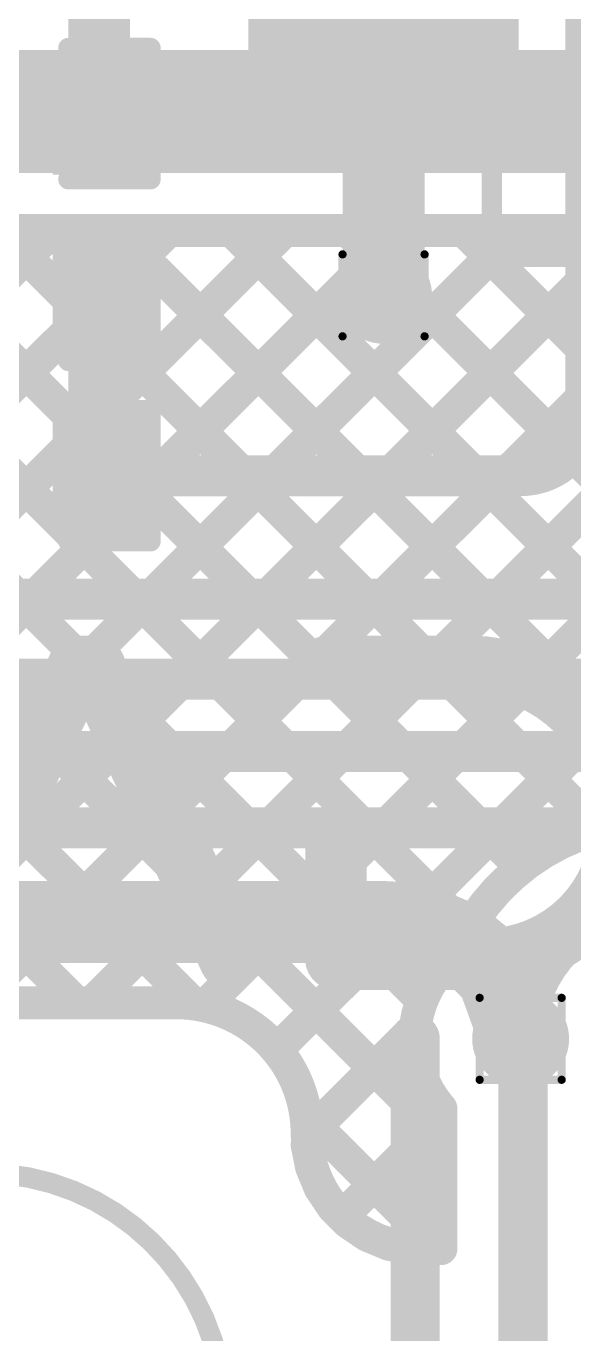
# Model space of a CAD drawing. Header units: inches. Extents: x -17 to 349, y -40 to 215.
# Drawn here: x 92.99 to 96.38, y 115.47 to 123.58 of the extents above; entities that cross this region are included whole.
import ezdxf

# ---------------------------------------------------------------- set-up
doc = ezdxf.new("R2010")
doc.units = ezdxf.units.IN
for name, color, linetype in [('Board Outline', 216, 'Continuous'), ('Bottom Layer', 5, 'Continuous'), ('Drill Drawing', 1, 'Continuous'), ('Top Layer', 1, 'Continuous'), ('Top Overlay', 2, 'Continuous'), ('Top Paste', 8, 'Continuous'), ('Top Solder', 216, 'Continuous'), ('Via Holes', 16, 'Continuous')]:
    doc.layers.add(name, color=color, linetype=linetype)

# ---------------------------------------------------------------- blocks, each defined once
blk = doc.blocks.new('C___0402_31')
at = {"layer": 'Top Layer'}
for points in [[(-0.6985, -0.3175), (-0.6985, 0.3175), (-0.2412999999999999, 0.3175), (-0.2413, -0.3175)], [(0.2412999999999999, -0.3175), (0.2413, 0.3175), (0.6985, 0.3175), (0.6985, -0.3175)]]:
    blk.add_hatch(color=1, dxfattribs=at).paths.add_polyline_path(points)
at = {"layer": 'Top Paste'}
for points in [[(-0.6985, -0.3175), (-0.6985, 0.3175), (-0.2412999999999999, 0.3175), (-0.2413, -0.3175)], [(0.2412999999999999, -0.3175), (0.2413, 0.3175), (0.6985, 0.3175), (0.6985, -0.3175)]]:
    blk.add_hatch(color=8, dxfattribs=at).paths.add_polyline_path(points)
at = {"layer": 'Top Solder'}
for points in [[(-0.7584998799999999, -0.37749988), (-0.7584998799999999, 0.37749988), (-0.18130012, 0.37749988), (-0.18130012, -0.37749988)], [(0.18130012, -0.37749988), (0.18130012, 0.37749988), (0.7584998799999999, 0.37749988), (0.7584998799999999, -0.37749988)]]:
    blk.add_hatch(color=216, dxfattribs=at).paths.add_polyline_path(points)
at = {"layer": 'Top Overlay'}
for points in [[(-0.7874, 0.4064, 0.127, 0.127, 0), (-0.2794, 0.4064, 0.127, 0.127, 0)], [(-0.7874, -0.4064, 0.127, 0.127, 0), (-0.7874, 0.4064, 0.127, 0.127, 0)], [(0.2794, 0.4064, 0.127, 0.127, 0), (0.7874, 0.4064, 0.127, 0.127, 0)], [(0.7874, -0.4064, 0.127, 0.127, 0), (0.7874, 0.4064, 0.127, 0.127, 0)], [(-0.7874, -0.4064, 0.127, 0.127, 0), (-0.2794, -0.4064, 0.127, 0.127, 0)], [(0.2794, -0.4064, 0.127, 0.127, 0), (0.7874, -0.4064, 0.127, 0.127, 0)]]:
    blk.add_lwpolyline(points, format="xyseb", dxfattribs=at)
for points in [[(-0.8191499999999999, 0.4064, 0.0635, 0.0635, 1), (-0.7556499999999999, 0.4064, 0.0635, 0.0635, 1)], [(-0.8191499999999999, 0.4064, 0.0635, 0.0635, 1), (-0.7556499999999999, 0.4064, 0.0635, 0.0635, 1)], [(-0.31115, 0.4064, 0.0635, 0.0635, 1), (-0.24765, 0.4064, 0.0635, 0.0635, 1)], [(0.24765, 0.4064, 0.0635, 0.0635, 1), (0.31115, 0.4064, 0.0635, 0.0635, 1)], [(0.7556499999999999, 0.4064, 0.0635, 0.0635, 1), (0.8191499999999999, 0.4064, 0.0635, 0.0635, 1)], [(0.7556499999999999, 0.4064, 0.0635, 0.0635, 1), (0.8191499999999999, 0.4064, 0.0635, 0.0635, 1)], [(-0.8191499999999999, -0.4064, 0.0635, 0.0635, 1), (-0.7556499999999999, -0.4064, 0.0635, 0.0635, 1)], [(-0.8191499999999999, -0.4064, 0.0635, 0.0635, 1), (-0.7556499999999999, -0.4064, 0.0635, 0.0635, 1)], [(-0.31115, -0.4064, 0.0635, 0.0635, 1), (-0.24765, -0.4064, 0.0635, 0.0635, 1)], [(0.24765, -0.4064, 0.0635, 0.0635, 1), (0.31115, -0.4064, 0.0635, 0.0635, 1)], [(0.7556499999999999, -0.4064, 0.0635, 0.0635, 1), (0.8191499999999999, -0.4064, 0.0635, 0.0635, 1)], [(0.7556499999999999, -0.4064, 0.0635, 0.0635, 1), (0.8191499999999999, -0.4064, 0.0635, 0.0635, 1)]]:
    blk.add_lwpolyline(points, format="xyseb", close=True, dxfattribs=at)
blk = doc.blocks.new('C___0402_32')
at = {"layer": 'Top Layer'}
for points in [[(-0.6985, -0.3175), (-0.6985, 0.3175), (-0.2412999999999999, 0.3175), (-0.2413, -0.3175)], [(0.2412999999999999, -0.3175), (0.2413, 0.3175), (0.6985, 0.3175), (0.6985, -0.3175)]]:
    blk.add_hatch(color=1, dxfattribs=at).paths.add_polyline_path(points)
at = {"layer": 'Top Paste'}
for points in [[(-0.6985, -0.3175), (-0.6985, 0.3175), (-0.2412999999999999, 0.3175), (-0.2413, -0.3175)], [(0.2412999999999999, -0.3175), (0.2413, 0.3175), (0.6985, 0.3175), (0.6985, -0.3175)]]:
    blk.add_hatch(color=8, dxfattribs=at).paths.add_polyline_path(points)
at = {"layer": 'Top Solder'}
for points in [[(-0.7584998799999999, -0.37749988), (-0.7584998799999999, 0.37749988), (-0.18130012, 0.37749988), (-0.18130012, -0.37749988)], [(0.18130012, -0.37749988), (0.18130012, 0.37749988), (0.7584998799999999, 0.37749988), (0.7584998799999999, -0.37749988)]]:
    blk.add_hatch(color=216, dxfattribs=at).paths.add_polyline_path(points)
at = {"layer": 'Top Overlay'}
for points in [[(-0.7874, 0.4064, 0.127, 0.127, 0), (-0.2794, 0.4064, 0.127, 0.127, 0)], [(-0.7874, -0.4064, 0.127, 0.127, 0), (-0.7874, 0.4064, 0.127, 0.127, 0)], [(0.2794, 0.4064, 0.127, 0.127, 0), (0.7874, 0.4064, 0.127, 0.127, 0)], [(0.7874, -0.4064, 0.127, 0.127, 0), (0.7874, 0.4064, 0.127, 0.127, 0)], [(-0.7874, -0.4064, 0.127, 0.127, 0), (-0.2794, -0.4064, 0.127, 0.127, 0)], [(0.2794, -0.4064, 0.127, 0.127, 0), (0.7874, -0.4064, 0.127, 0.127, 0)]]:
    blk.add_lwpolyline(points, format="xyseb", dxfattribs=at)
for points in [[(-0.8191499999999999, 0.4064, 0.0635, 0.0635, 1), (-0.7556499999999999, 0.4064, 0.0635, 0.0635, 1)], [(-0.8191499999999999, 0.4064, 0.0635, 0.0635, 1), (-0.7556499999999999, 0.4064, 0.0635, 0.0635, 1)], [(-0.31115, 0.4064, 0.0635, 0.0635, 1), (-0.24765, 0.4064, 0.0635, 0.0635, 1)], [(0.24765, 0.4064, 0.0635, 0.0635, 1), (0.31115, 0.4064, 0.0635, 0.0635, 1)], [(0.7556499999999999, 0.4064, 0.0635, 0.0635, 1), (0.8191499999999999, 0.4064, 0.0635, 0.0635, 1)], [(0.7556499999999999, 0.4064, 0.0635, 0.0635, 1), (0.8191499999999999, 0.4064, 0.0635, 0.0635, 1)], [(-0.8191499999999999, -0.4064, 0.0635, 0.0635, 1), (-0.7556499999999999, -0.4064, 0.0635, 0.0635, 1)], [(-0.8191499999999999, -0.4064, 0.0635, 0.0635, 1), (-0.7556499999999999, -0.4064, 0.0635, 0.0635, 1)], [(-0.31115, -0.4064, 0.0635, 0.0635, 1), (-0.24765, -0.4064, 0.0635, 0.0635, 1)], [(0.24765, -0.4064, 0.0635, 0.0635, 1), (0.31115, -0.4064, 0.0635, 0.0635, 1)], [(0.7556499999999999, -0.4064, 0.0635, 0.0635, 1), (0.8191499999999999, -0.4064, 0.0635, 0.0635, 1)], [(0.7556499999999999, -0.4064, 0.0635, 0.0635, 1), (0.8191499999999999, -0.4064, 0.0635, 0.0635, 1)]]:
    blk.add_lwpolyline(points, format="xyseb", close=True, dxfattribs=at)
blk = doc.blocks.new('64_TQFP__10_10__63')
at = {"layer": 'Top Layer'}
blk.add_hatch(color=1, dxfattribs=at).paths.add_polyline_path([(-3.88999984, 4.93500156), (-3.88999984, 6.405001159999999), (-3.6100004, 6.405001159999999), (-3.6100004, 4.93500156)])
at = {"layer": 'Top Paste'}
blk.add_hatch(color=8, dxfattribs=at).paths.add_polyline_path([(-3.88999984, 4.93500156), (-3.88999984, 6.405001159999999), (-3.6100004, 6.405001159999999), (-3.6100004, 4.93500156)])
at = {"layer": 'Top Solder'}
blk.add_hatch(color=216, dxfattribs=at).paths.add_polyline_path([(-3.99159984, 4.83340156), (-3.99159984, 6.506601159999999), (-3.5084004, 6.506601159999999), (-3.5084004, 4.83340156)])
at = {"layer": 'Top Overlay'}
for points in [[(-5.00000016, 5.0000027, 0.127, 0.127, 0), (-4.209999199999999, 5.0000027, 0.127, 0.127, 0)], [(-5.00000016, 5.0000027, 0.127, 0.127, 0), (-5.00000016, 4.21000428, 0.127, 0.127, 0)]]:
    blk.add_lwpolyline(points, format="xyseb", dxfattribs=at)
for points in [[(-5.03175016, 5.0000027, 0.0635, 0.0635, 1), (-4.96825016, 5.0000027, 0.0635, 0.0635, 1)], [(-5.03175016, 5.0000027, 0.0635, 0.0635, 1), (-4.96825016, 5.0000027, 0.0635, 0.0635, 1)], [(-4.2417492, 5.0000027, 0.0635, 0.0635, 1), (-4.1782492, 5.0000027, 0.0635, 0.0635, 1)]]:
    blk.add_lwpolyline(points, format="xyseb", close=True, dxfattribs=at)
blk = doc.blocks.new('C___0402_95')
at = {"layer": 'Top Layer'}
for points in [[(-0.6985, -0.3175), (-0.6985, 0.3175), (-0.2412999999999999, 0.3175), (-0.2413, -0.3175)], [(0.2412999999999999, -0.3175), (0.2413, 0.3175), (0.6985, 0.3175), (0.6985, -0.3175)]]:
    blk.add_hatch(color=1, dxfattribs=at).paths.add_polyline_path(points)
at = {"layer": 'Top Paste'}
for points in [[(-0.6985, -0.3175), (-0.6985, 0.3175), (-0.2412999999999999, 0.3175), (-0.2413, -0.3175)], [(0.2412999999999999, -0.3175), (0.2413, 0.3175), (0.6985, 0.3175), (0.6985, -0.3175)]]:
    blk.add_hatch(color=8, dxfattribs=at).paths.add_polyline_path(points)
at = {"layer": 'Top Solder'}
for points in [[(-0.7584998799999999, -0.37749988), (-0.7584998799999999, 0.37749988), (-0.18130012, 0.37749988), (-0.18130012, -0.37749988)], [(0.18130012, -0.37749988), (0.18130012, 0.37749988), (0.7584998799999999, 0.37749988), (0.7584998799999999, -0.37749988)]]:
    blk.add_hatch(color=216, dxfattribs=at).paths.add_polyline_path(points)
at = {"layer": 'Top Overlay'}
for points in [[(-0.7874, 0.4064, 0.127, 0.127, 0), (-0.2794, 0.4064, 0.127, 0.127, 0)], [(-0.7874, -0.4064, 0.127, 0.127, 0), (-0.7874, 0.4064, 0.127, 0.127, 0)], [(0.2794, 0.4064, 0.127, 0.127, 0), (0.7874, 0.4064, 0.127, 0.127, 0)], [(0.7874, -0.4064, 0.127, 0.127, 0), (0.7874, 0.4064, 0.127, 0.127, 0)], [(-0.7874, -0.4064, 0.127, 0.127, 0), (-0.2794, -0.4064, 0.127, 0.127, 0)], [(0.2794, -0.4064, 0.127, 0.127, 0), (0.7874, -0.4064, 0.127, 0.127, 0)]]:
    blk.add_lwpolyline(points, format="xyseb", dxfattribs=at)
for points in [[(-0.8191499999999999, 0.4064, 0.0635, 0.0635, 1), (-0.7556499999999999, 0.4064, 0.0635, 0.0635, 1)], [(-0.8191499999999999, 0.4064, 0.0635, 0.0635, 1), (-0.7556499999999999, 0.4064, 0.0635, 0.0635, 1)], [(-0.31115, 0.4064, 0.0635, 0.0635, 1), (-0.24765, 0.4064, 0.0635, 0.0635, 1)], [(0.24765, 0.4064, 0.0635, 0.0635, 1), (0.31115, 0.4064, 0.0635, 0.0635, 1)], [(0.7556499999999999, 0.4064, 0.0635, 0.0635, 1), (0.8191499999999999, 0.4064, 0.0635, 0.0635, 1)], [(0.7556499999999999, 0.4064, 0.0635, 0.0635, 1), (0.8191499999999999, 0.4064, 0.0635, 0.0635, 1)], [(-0.8191499999999999, -0.4064, 0.0635, 0.0635, 1), (-0.7556499999999999, -0.4064, 0.0635, 0.0635, 1)], [(-0.8191499999999999, -0.4064, 0.0635, 0.0635, 1), (-0.7556499999999999, -0.4064, 0.0635, 0.0635, 1)], [(-0.31115, -0.4064, 0.0635, 0.0635, 1), (-0.24765, -0.4064, 0.0635, 0.0635, 1)], [(0.24765, -0.4064, 0.0635, 0.0635, 1), (0.31115, -0.4064, 0.0635, 0.0635, 1)], [(0.7556499999999999, -0.4064, 0.0635, 0.0635, 1), (0.8191499999999999, -0.4064, 0.0635, 0.0635, 1)], [(0.7556499999999999, -0.4064, 0.0635, 0.0635, 1), (0.8191499999999999, -0.4064, 0.0635, 0.0635, 1)]]:
    blk.add_lwpolyline(points, format="xyseb", close=True, dxfattribs=at)

msp = doc.modelspace()

# ---------------------------------------------------------------- hatches: boundary and pattern name
at = {"layer": 'Bottom Layer'}
h = msp.add_hatch(color=5, dxfattribs=at)
edge = h.paths.add_edge_path()
edge.add_arc((95.20005598, 121.90891544), 0.2999994, 0, 360)
h = msp.add_hatch(color=5, dxfattribs=at)
edge = h.paths.add_edge_path()
edge.add_arc((96.04877411999999, 117.301137), 0.2999994, 0, 360)
at = {"layer": 'Top Layer'}
msp.add_hatch(color=1, dxfattribs=at).paths.add_polyline_path([(94.46505618, 123.0805768), (95.93505578, 123.0805768), (95.93505578, 123.53871152), (94.46505618, 123.53871152)])
h = msp.add_hatch(color=1, dxfattribs=at)
edge = h.paths.add_edge_path()
edge.add_arc((95.20005598, 121.90891544), 0.2999994, 0, 360)
h = msp.add_hatch(color=1, dxfattribs=at)
edge = h.paths.add_edge_path()
edge.add_arc((96.04877411999999, 117.301137), 0.2999994, 0, 360)
at = {"layer": 'Via Holes'}
h = msp.add_hatch(color=7, dxfattribs=at)
edge = h.paths.add_edge_path()
edge.add_arc((95.20005598, 121.90891544), 0.1499997, 0, 360)
h = msp.add_hatch(color=7, dxfattribs=at)
edge = h.paths.add_edge_path()
edge.add_arc((96.04877411999999, 117.301137), 0.1499997, 0, 360)

# ---------------------------------------------------------------- linework, layer by layer
at = {"layer": 'Board Outline'}
msp.add_lwpolyline([(92.71431292, 116.46932764, 0.127, 0.127, -0.3796200265151696), (94.20360889999999, 115.14820506, 0.127, 0.127, 0)], format="xyseb", dxfattribs=at)
at = {"layer": 'Bottom Layer'}
for points in [[(86.86849529999999, 126.10939218, 0.2032, 0.2032, 0), (95.43813779999999, 117.53974968, 0.2032, 0.2032, 0)], [(87.58691652, 126.10939218, 0.2032, 0.2032, 0), (95.72085249999999, 117.9754562, 0.2032, 0.2032, 0)], [(86.61904698, 125.64041928, 0.2032, 0.2032, 0), (95.55567883999998, 116.70378742, 0.2032, 0.2032, 0)], [(86.65654246, 124.88450258, 0.2032, 0.2032, 0), (94.02406392, 117.51698112, 0.2032, 0.2032, 0)], [(86.65654246, 124.16608136, 0.2032, 0.2032, 0), (93.29845704, 117.52416678, 0.2032, 0.2032, 0)], [(91.75474156, 123.0474679, 0.7619999999999999, 0.7619999999999999, 0), (110.93656248, 123.0474679, 0.7619999999999999, 0.7619999999999999, 0)], [(89.11025357999999, 118.26934944, 0.2032, 0.2032, 0), (93.15177204, 122.3108679, 0.2032, 0.2032, 0)], [(89.6388733, 118.07954794, 0.2032, 0.2032, 0), (93.87019326, 122.3108679, 0.2032, 0.2032, 0)], [(89.82641419999999, 117.54866762, 0.2032, 0.2032, 0), (94.58861448, 122.3108679, 0.2032, 0.2032, 0)], [(90.50326324, 117.50709544, 0.2032, 0.2032, 0), (95.30703569999999, 122.3108679, 0.2032, 0.2032, 0)], [(91.23875833999999, 117.52416932, 0.2032, 0.2032, 0), (96.02545692, 122.3108679, 0.2032, 0.2032, 0)], [(91.75474156, 122.3108679, 0.2032, 0.2032, 0), (110.93656248, 122.3108679, 0.2032, 0.2032, 0)], [(91.95717956, 117.52416932, 0.2032, 0.2032, 0), (96.74387814, 122.3108679, 0.2032, 0.2032, 0)], [(92.10386202, 122.3108679, 0.2032, 0.2032, 0), (96.05342485999999, 118.36130506, 0.2032, 0.2032, 0)], [(92.67559824, 117.52416678, 0.2032, 0.2032, 0), (97.46229935999999, 122.3108679, 0.2032, 0.2032, 0)], [(92.82228323999999, 122.3108679, 0.2032, 0.2032, 0), (96.52935482, 118.60379632, 0.2032, 0.2032, 0)], [(93.39401946, 117.52416678, 0.2032, 0.2032, 0), (98.18072058, 122.3108679, 0.2032, 0.2032, 0)], [(93.54070446, 122.3108679, 0.2032, 0.2032, 0), (97.19788536, 118.653687, 0.2032, 0.2032, 0)], [(94.09296395999999, 117.50469006, 0.2032, 0.2032, 0), (98.8991418, 122.3108679, 0.2032, 0.2032, 0)], [(94.25912568, 122.3108679, 0.2032, 0.2032, 0), (97.91630657999998, 118.653687, 0.2032, 0.2032, 0)], [(94.53898288, 117.23228776, 0.2032, 0.2032, 0), (99.61756301999999, 122.3108679, 0.2032, 0.2032, 0)], [(94.9775469, 122.3108679, 0.2032, 0.2032, 0), (98.6347278, 118.653687, 0.2032, 0.2032, 0)], [(95.69596812, 122.3108679, 0.2032, 0.2032, 0), (99.35314902, 118.653687, 0.2032, 0.2032, 0)], [(96.41438934, 122.3108679, 0.2032, 0.2032, 0), (100.07157024, 118.653687, 0.2032, 0.2032, 0)], [(95.64245285999999, 117.81564194, 0.2032, 0.2032, -0.3040225879833978), (96.89332411999999, 118.653687, 0.2032, 0.2032, 0)], [(96.04877411999999, 117.301137, 0.3048, 0.3048, -0.4142135623730951), (96.89332411999999, 118.145687, 0.3048, 0.3048, 0)], [(95.55567883999998, 116.86908554, 0.2032, 0.2032, -0.4292491911935492), (95.64245285999999, 117.81564194, 0.2032, 0.2032, 0)], [(90.67004218, 117.52416932, 0.2032, 0.2032, 0), (93.91639078, 117.52416678, 0.2032, 0.2032, 0)], [(93.91639078, 117.52416424, 0.2032, 0.2032, -0.02454953858525971), (93.99577339999999, 117.52026788, 0.2032, 0.2032, 0)], [(93.99577339999999, 117.52026788, 0.2032, 0.2032, -0.04913081291992667), (94.15149572, 117.4893002, 0.2032, 0.2032, 0)], [(94.15149572, 117.4893002, 0.2032, 0.2032, -0.04913066857749313), (94.29818325999999, 117.42854594, 0.2032, 0.2032, 0)], [(94.29818325999999, 117.42854594, 0.2032, 0.2032, -0.04913043804721761), (94.43019722, 117.34033936, 0.2032, 0.2032, 0)], [(94.43019722, 117.34033936, 0.2032, 0.2032, -0.0491305683925788), (94.54246522, 117.22807136, 0.2032, 0.2032, 0)], [(94.72640948, 116.70129314, 0.2032, 0.2032, 0), (95.39700249999999, 117.37188616, 0.2032, 0.2032, 0)], [(95.39604745999999, 117.301137, 0.3048, 0.3048, 0), (95.39606016, 34.92837312, 0.3048, 0.3048, 0)], [(96.06367884, 117.301137, 0.3048, 0.3048, 0), (96.06369408, 29.90056504, 0.3048, 0.3048, 0)], [(94.54246522, 117.22807136, 0.2032, 0.2032, -0.04913043804721767), (94.6306718, 117.0960574, 0.2032, 0.2032, 0)], [(94.6306718, 117.0960574, 0.2032, 0.2032, -0.04913066857749313), (94.69142606, 116.94936986, 0.2032, 0.2032, 0)], [(94.69142606, 116.94936986, 0.2032, 0.2032, -0.04913081291992664), (94.72239373999999, 116.79364754, 0.2032, 0.2032, 0)], [(95.55567883999998, 116.00018964, 0.2032, 0.2032, 0), (95.55567883999998, 116.86908554, 0.2032, 0.2032, 0)], [(94.71910698, 116.82193806, 0.2032, 0.2032, 0), (95.5408554, 116.00018964, 0.2032, 0.2032, 0)], [(94.72239373999999, 116.79364754, 0.2032, 0.2032, -0.02453541646641451), (94.7262901, 116.71431064, 0.2032, 0.2032, 0)], [(94.94422972, 116.20069216, 0.2032, 0.2032, 0), (95.55567883999998, 116.81214128, 0.2032, 0.2032, 0)], [(95.44035267999999, 116.00018964, 0.2032, 0.2032, -0.4141762419898415), (94.72629264, 116.71415824, 0.2032, 0.2032, 0)], [(94.7262901, 116.64393232, 0.2032, 0.2032, 0), (94.75372972, 116.50597222, 0.2032, 0.2032, 0)], [(94.75372972, 116.50597222, 0.2032, 0.2032, 0), (94.8075574, 116.37601566, 0.2032, 0.2032, 0)], [(94.8075574, 116.37601566, 0.2032, 0.2032, 0), (94.88570557999999, 116.25905882, 0.2032, 0.2032, 0)], [(94.88570557999999, 116.25905882, 0.2032, 0.2032, 0), (94.98516943999999, 116.1595975, 0.2032, 0.2032, 0)], [(94.98516943999999, 116.1595975, 0.2032, 0.2032, 0), (95.10212882, 116.08144932, 0.2032, 0.2032, 0)], [(95.10212882, 116.08144932, 0.2032, 0.2032, 0), (95.23208538, 116.02762418, 0.2032, 0.2032, 0)], [(95.46214841999999, 116.00018964, 0.2032, 0.2032, 0), (95.55567883999998, 116.09372006, 0.2032, 0.2032, 0)], [(95.23208538, 116.02762418, 0.2032, 0.2032, 0), (95.37004547999999, 116.0001871, 0.2032, 0.2032, 0)], [(95.44037808, 116.00018964, 0.2032, 0.2032, 0), (95.55567883999998, 116.00018964, 0.2032, 0.2032, 0)]]:
    msp.add_lwpolyline(points, format="xyseb", dxfattribs=at)
for points in [[(93.10097204, 122.3108679, 0.1016, 0.1016, 1), (93.20257203999999, 122.3108679, 0.1016, 0.1016, 1)], [(93.48990445999999, 122.3108679, 0.1016, 0.1016, 1), (93.59150446, 122.3108679, 0.1016, 0.1016, 1)], [(93.81939325999998, 122.3108679, 0.1016, 0.1016, 1), (93.92099325999999, 122.3108679, 0.1016, 0.1016, 1)], [(94.20832567999999, 122.3108679, 0.1016, 0.1016, 1), (94.30992567999999, 122.3108679, 0.1016, 0.1016, 1)], [(94.53781448, 122.3108679, 0.1016, 0.1016, 1), (94.63941448, 122.3108679, 0.1016, 0.1016, 1)], [(94.9267469, 122.3108679, 0.1016, 0.1016, 1), (95.0283469, 122.3108679, 0.1016, 0.1016, 1)], [(95.25623569999999, 122.3108679, 0.1016, 0.1016, 1), (95.3578357, 122.3108679, 0.1016, 0.1016, 1)], [(95.64516812, 122.3108679, 0.1016, 0.1016, 1), (95.74676811999998, 122.3108679, 0.1016, 0.1016, 1)], [(95.97465691999999, 122.3108679, 0.1016, 0.1016, 1), (96.07625691999999, 122.3108679, 0.1016, 0.1016, 1)], [(96.36358933999999, 122.3108679, 0.1016, 0.1016, 1), (96.46518934, 122.3108679, 0.1016, 0.1016, 1)], [(96.00262486, 118.36130506, 0.1016, 0.1016, 1), (96.10422485999999, 118.36130506, 0.1016, 0.1016, 1)], [(95.6700525, 117.9754562, 0.1016, 0.1016, 1), (95.7716525, 117.9754562, 0.1016, 0.1016, 1)], [(95.59165286, 117.81564194, 0.1016, 0.1016, 1), (95.69325286, 117.81564194, 0.1016, 0.1016, 1)], [(95.59165286, 117.81564194, 0.1016, 0.1016, 1), (95.69325286, 117.81564194, 0.1016, 0.1016, 1)], [(93.24765703999999, 117.52416678, 0.1016, 0.1016, 1), (93.34925704, 117.52416678, 0.1016, 0.1016, 1)], [(93.34321946, 117.52416678, 0.1016, 0.1016, 1), (93.44481945999999, 117.52416678, 0.1016, 0.1016, 1)], [(93.86559077999999, 117.52416678, 0.1016, 0.1016, 1), (93.96719078, 117.52416678, 0.1016, 0.1016, 1)], [(93.86559077999999, 117.52416424, 0.1016, 0.1016, 1), (93.96719078, 117.52416424, 0.1016, 0.1016, 1)], [(93.9449734, 117.52026788, 0.1016, 0.1016, 1), (94.0465734, 117.52026788, 0.1016, 0.1016, 1)], [(93.9449734, 117.52026788, 0.1016, 0.1016, 1), (94.0465734, 117.52026788, 0.1016, 0.1016, 1)], [(93.97326392, 117.51698112, 0.1016, 0.1016, 1), (94.07486392, 117.51698112, 0.1016, 0.1016, 1)], [(94.04216396, 117.50469006, 0.1016, 0.1016, 1), (94.14376396, 117.50469006, 0.1016, 0.1016, 1)], [(95.3873378, 117.53974968, 0.1016, 0.1016, 1), (95.48893779999999, 117.53974968, 0.1016, 0.1016, 1)], [(94.10069571999999, 117.4893002, 0.1016, 0.1016, 1), (94.20229572, 117.4893002, 0.1016, 0.1016, 1)], [(94.10069571999999, 117.4893002, 0.1016, 0.1016, 1), (94.20229572, 117.4893002, 0.1016, 0.1016, 1)], [(94.24738325999999, 117.42854594, 0.1016, 0.1016, 1), (94.34898326, 117.42854594, 0.1016, 0.1016, 1)], [(94.24738325999999, 117.42854594, 0.1016, 0.1016, 1), (94.34898326, 117.42854594, 0.1016, 0.1016, 1)], [(94.37939722, 117.34033936, 0.1016, 0.1016, 1), (94.48099722, 117.34033936, 0.1016, 0.1016, 1)], [(94.37939722, 117.34033936, 0.1016, 0.1016, 1), (94.48099722, 117.34033936, 0.1016, 0.1016, 1)], [(95.31984745999999, 117.301137, 0.1524, 0.1524, 1), (95.47224746, 117.301137, 0.1524, 0.1524, 1)], [(95.34620249999999, 117.37188616, 0.1016, 0.1016, 1), (95.4478025, 117.37188616, 0.1016, 0.1016, 1)], [(95.97257411999999, 117.301137, 0.1524, 0.1524, 1), (96.12497412, 117.301137, 0.1524, 0.1524, 1)], [(95.98747884, 117.301137, 0.1524, 0.1524, 1), (96.13987884, 117.301137, 0.1524, 0.1524, 1)], [(94.48818288, 117.23228776, 0.1016, 0.1016, 1), (94.58978287999999, 117.23228776, 0.1016, 0.1016, 1)], [(94.49166521999999, 117.22807136, 0.1016, 0.1016, 1), (94.59326521999999, 117.22807136, 0.1016, 0.1016, 1)], [(94.49166521999999, 117.22807136, 0.1016, 0.1016, 1), (94.59326521999999, 117.22807136, 0.1016, 0.1016, 1)], [(94.57987179999999, 117.0960574, 0.1016, 0.1016, 1), (94.6814718, 117.0960574, 0.1016, 0.1016, 1)], [(94.57987179999999, 117.0960574, 0.1016, 0.1016, 1), (94.6814718, 117.0960574, 0.1016, 0.1016, 1)], [(94.64062606, 116.94936986, 0.1016, 0.1016, 1), (94.74222606, 116.94936986, 0.1016, 0.1016, 1)], [(94.64062606, 116.94936986, 0.1016, 0.1016, 1), (94.74222606, 116.94936986, 0.1016, 0.1016, 1)], [(95.50487883999999, 116.86908554, 0.1016, 0.1016, 1), (95.60647884, 116.86908554, 0.1016, 0.1016, 1)], [(95.50487883999999, 116.86908554, 0.1016, 0.1016, 1), (95.60647884, 116.86908554, 0.1016, 0.1016, 1)], [(94.66830698, 116.82193806, 0.1016, 0.1016, 1), (94.76990697999999, 116.82193806, 0.1016, 0.1016, 1)], [(94.67159373999999, 116.79364754, 0.1016, 0.1016, 1), (94.77319374, 116.79364754, 0.1016, 0.1016, 1)], [(94.67159373999999, 116.79364754, 0.1016, 0.1016, 1), (94.77319374, 116.79364754, 0.1016, 0.1016, 1)], [(95.50487883999999, 116.81214128, 0.1016, 0.1016, 1), (95.60647884, 116.81214128, 0.1016, 0.1016, 1)], [(94.67549009999999, 116.71431064, 0.1016, 0.1016, 1), (94.7770901, 116.71431064, 0.1016, 0.1016, 1)], [(94.67549264, 116.71415824, 0.1016, 0.1016, 1), (94.77709264, 116.71415824, 0.1016, 0.1016, 1)], [(94.67560948, 116.70129314, 0.1016, 0.1016, 1), (94.77720948, 116.70129314, 0.1016, 0.1016, 1)], [(95.50487883999999, 116.70378742, 0.1016, 0.1016, 1), (95.60647884, 116.70378742, 0.1016, 0.1016, 1)], [(94.67549009999999, 116.64393232, 0.1016, 0.1016, 1), (94.7770901, 116.64393232, 0.1016, 0.1016, 1)], [(94.70292971999999, 116.50597222, 0.1016, 0.1016, 1), (94.80452971999999, 116.50597222, 0.1016, 0.1016, 1)], [(94.70292971999999, 116.50597222, 0.1016, 0.1016, 1), (94.80452971999999, 116.50597222, 0.1016, 0.1016, 1)], [(94.7567574, 116.37601566, 0.1016, 0.1016, 1), (94.85835739999999, 116.37601566, 0.1016, 0.1016, 1)], [(94.7567574, 116.37601566, 0.1016, 0.1016, 1), (94.85835739999999, 116.37601566, 0.1016, 0.1016, 1)], [(94.83490558, 116.25905882, 0.1016, 0.1016, 1), (94.93650558, 116.25905882, 0.1016, 0.1016, 1)], [(94.83490558, 116.25905882, 0.1016, 0.1016, 1), (94.93650558, 116.25905882, 0.1016, 0.1016, 1)], [(94.89342972, 116.20069216, 0.1016, 0.1016, 1), (94.99502971999999, 116.20069216, 0.1016, 0.1016, 1)], [(94.93436944, 116.1595975, 0.1016, 0.1016, 1), (95.03596944, 116.1595975, 0.1016, 0.1016, 1)], [(94.93436944, 116.1595975, 0.1016, 0.1016, 1), (95.03596944, 116.1595975, 0.1016, 0.1016, 1)], [(95.05132882, 116.08144932, 0.1016, 0.1016, 1), (95.15292882, 116.08144932, 0.1016, 0.1016, 1)], [(95.05132882, 116.08144932, 0.1016, 0.1016, 1), (95.15292882, 116.08144932, 0.1016, 0.1016, 1)], [(95.50487883999999, 116.09372006, 0.1016, 0.1016, 1), (95.60647884, 116.09372006, 0.1016, 0.1016, 1)], [(95.18128537999999, 116.02762418, 0.1016, 0.1016, 1), (95.28288538, 116.02762418, 0.1016, 0.1016, 1)], [(95.18128537999999, 116.02762418, 0.1016, 0.1016, 1), (95.28288538, 116.02762418, 0.1016, 0.1016, 1)], [(95.31924547999999, 116.0001871, 0.1016, 0.1016, 1), (95.42084548, 116.0001871, 0.1016, 0.1016, 1)], [(95.38955268, 116.00018964, 0.1016, 0.1016, 1), (95.49115267999998, 116.00018964, 0.1016, 0.1016, 1)], [(95.38957807999999, 116.00018964, 0.1016, 0.1016, 1), (95.49117808, 116.00018964, 0.1016, 0.1016, 1)], [(95.41134842, 116.00018964, 0.1016, 0.1016, 1), (95.51294842, 116.00018964, 0.1016, 0.1016, 1)], [(95.49005539999999, 116.00018964, 0.1016, 0.1016, 1), (95.5916554, 116.00018964, 0.1016, 0.1016, 1)], [(95.50487883999999, 116.00018964, 0.1016, 0.1016, 1), (95.60647884, 116.00018964, 0.1016, 0.1016, 1)], [(95.50487883999999, 116.00018964, 0.1016, 0.1016, 1), (95.60647884, 116.00018964, 0.1016, 0.1016, 1)]]:
    msp.add_lwpolyline(points, format="xyseb", close=True, dxfattribs=at)
at = {"layer": 'Drill Drawing'}
for points in [[(94.94605598, 122.16291544, 0.0508, 0.0508, 0), (95.45405597999999, 122.16291544, 0.0508, 0.0508, 0)], [(94.94605598, 121.65491544, 0.0508, 0.0508, 0), (94.94605598, 122.16291544, 0.0508, 0.0508, 0)], [(95.45405597999999, 121.65491544, 0.0508, 0.0508, 0), (95.45405597999999, 122.16291544, 0.0508, 0.0508, 0)], [(94.94605598, 121.65491544, 0.0508, 0.0508, 0), (95.45405597999999, 121.65491544, 0.0508, 0.0508, 0)], [(95.79477411999999, 117.555137, 0.0508, 0.0508, 0), (96.30277412, 117.555137, 0.0508, 0.0508, 0)], [(95.79477411999999, 117.047137, 0.0508, 0.0508, 0), (95.79477411999999, 117.555137, 0.0508, 0.0508, 0)], [(96.30277412, 117.047137, 0.0508, 0.0508, 0), (96.30277412, 117.555137, 0.0508, 0.0508, 0)], [(95.79477411999999, 117.047137, 0.0508, 0.0508, 0), (96.30277412, 117.047137, 0.0508, 0.0508, 0)]]:
    msp.add_lwpolyline(points, format="xyseb", dxfattribs=at)
for points in [[(94.93335598, 122.16291544, 0.0254, 0.0254, 1), (94.95875597999999, 122.16291544, 0.0254, 0.0254, 1)], [(94.93335598, 122.16291544, 0.0254, 0.0254, 1), (94.95875597999999, 122.16291544, 0.0254, 0.0254, 1)], [(95.44135598, 122.16291544, 0.0254, 0.0254, 1), (95.46675598, 122.16291544, 0.0254, 0.0254, 1)], [(95.44135598, 122.16291544, 0.0254, 0.0254, 1), (95.46675598, 122.16291544, 0.0254, 0.0254, 1)], [(94.93335598, 121.65491544, 0.0254, 0.0254, 1), (94.95875597999999, 121.65491544, 0.0254, 0.0254, 1)], [(94.93335598, 121.65491544, 0.0254, 0.0254, 1), (94.95875597999999, 121.65491544, 0.0254, 0.0254, 1)], [(95.44135598, 121.65491544, 0.0254, 0.0254, 1), (95.46675598, 121.65491544, 0.0254, 0.0254, 1)], [(95.44135598, 121.65491544, 0.0254, 0.0254, 1), (95.46675598, 121.65491544, 0.0254, 0.0254, 1)], [(95.78207411999999, 117.555137, 0.0254, 0.0254, 1), (95.80747412, 117.555137, 0.0254, 0.0254, 1)], [(95.78207411999999, 117.555137, 0.0254, 0.0254, 1), (95.80747412, 117.555137, 0.0254, 0.0254, 1)], [(96.29007412, 117.555137, 0.0254, 0.0254, 1), (96.31547411999999, 117.555137, 0.0254, 0.0254, 1)], [(96.29007412, 117.555137, 0.0254, 0.0254, 1), (96.31547411999999, 117.555137, 0.0254, 0.0254, 1)], [(95.78207411999999, 117.047137, 0.0254, 0.0254, 1), (95.80747412, 117.047137, 0.0254, 0.0254, 1)], [(95.78207411999999, 117.047137, 0.0254, 0.0254, 1), (95.80747412, 117.047137, 0.0254, 0.0254, 1)], [(96.29007412, 117.047137, 0.0254, 0.0254, 1), (96.31547411999999, 117.047137, 0.0254, 0.0254, 1)], [(96.29007412, 117.047137, 0.0254, 0.0254, 1), (96.31547411999999, 117.047137, 0.0254, 0.0254, 1)]]:
    msp.add_lwpolyline(points, format="xyseb", close=True, dxfattribs=at)
at = {"layer": 'Top Layer'}
for points in [[(96.45229884, 121.19484016, 0.254, 0.254, 0), (96.45229884, 124.89811952, 0.254, 0.254, 0)], [(93.43910699999999, 123.03511334, 0.3809999999999999, 0.3809999999999999, 0), (93.43910699999999, 124.1751136, 0.3809999999999999, 0.3809999999999999, 0)], [(95.20005598, 121.90891544, 0.508, 0.508, 0), (95.20005598, 123.28471406, 0.508, 0.508, 0)], [(93.43910699999999, 120.79131544, 0.3809999999999999, 0.3809999999999999, 0), (93.43910699999999, 121.90891544, 0.3809999999999999, 0.3809999999999999, 0)], [(96.45229884, 121.19484016, 0.254, 0.254, -0.4142135623730951), (96.04877411999999, 120.79131544, 0.254, 0.254, 0)], [(93.43910699999999, 120.79131544, 0.254, 0.254, 0), (96.04877411999999, 120.79131544, 0.254, 0.254, 0)], [(89.12573995999999, 120.02632078, 0.254, 0.254, 0), (97.79340867999998, 120.02632078, 0.254, 0.254, 0)], [(88.42471012, 119.5299743, 0.254, 0.254, 0), (97.87494267999999, 119.5299743, 0.254, 0.254, 0)], [(88.85079766, 119.0825787, 0.254, 0.254, 0), (98.79169218, 119.0825787, 0.254, 0.254, 0)], [(89.57025012, 118.60938686, 0.254, 0.254, 0), (98.94285011999999, 118.60938686, 0.254, 0.254, 0)], [(91.26670341999998, 118.02518686, 0.508, 0.508, 0), (95.19693432, 118.02518432, 0.508, 0.508, 0)], [(95.19693432, 118.02518686, 0.508, 0.508, -0.1845232615241247), (95.81326277999999, 117.78971616, 0.508, 0.508, 0)], [(95.81326277999999, 117.78971362, 0.508, 0.508, 0), (95.88579502, 117.71718138, 0.508, 0.508, 0)], [(95.88579756, 117.71718138, 0.508, 0.508, -0.0088192408901794), (95.90710562, 117.69250274, 0.508, 0.508, 0)], [(95.90710562, 117.69250274, 0.508, 0.508, 0), (95.90710815999999, 117.69249512, 0.508, 0.508, 0)], [(95.90710815999999, 117.69249512, 0.508, 0.508, 0), (96.04877411999999, 117.301137, 0.508, 0.508, 0)]]:
    msp.add_lwpolyline(points, format="xyseb", dxfattribs=at)
for points in [[(95.07305597999999, 123.28471406, 0.254, 0.254, 1), (95.32705598, 123.28471406, 0.254, 0.254, 1)], [(93.343857, 123.03511334, 0.1905, 0.1905, 1), (93.534357, 123.03511334, 0.1905, 0.1905, 1)], [(95.07305597999999, 121.90891544, 0.254, 0.254, 1), (95.32705598, 121.90891544, 0.254, 0.254, 1)], [(93.343857, 121.90891544, 0.1905, 0.1905, 1), (93.534357, 121.90891544, 0.1905, 0.1905, 1)], [(96.38879883999999, 121.19484016, 0.127, 0.127, 1), (96.51579884, 121.19484016, 0.127, 0.127, 1)], [(96.38879883999999, 121.19484016, 0.127, 0.127, 1), (96.51579884, 121.19484016, 0.127, 0.127, 1)], [(93.343857, 120.79131544, 0.1905, 0.1905, 1), (93.534357, 120.79131544, 0.1905, 0.1905, 1)], [(93.37560699999999, 120.79131544, 0.127, 0.127, 1), (93.502607, 120.79131544, 0.127, 0.127, 1)], [(95.98527412, 120.79131544, 0.127, 0.127, 1), (96.11227412, 120.79131544, 0.127, 0.127, 1)], [(95.98527412, 120.79131544, 0.127, 0.127, 1), (96.11227412, 120.79131544, 0.127, 0.127, 1)], [(95.06993432, 118.02518686, 0.254, 0.254, 1), (95.32393431999999, 118.02518686, 0.254, 0.254, 1)], [(95.06993432, 118.02518432, 0.254, 0.254, 1), (95.32393431999999, 118.02518432, 0.254, 0.254, 1)], [(95.68626277999999, 117.78971616, 0.254, 0.254, 1), (95.94026278, 117.78971616, 0.254, 0.254, 1)], [(95.68626277999999, 117.78971362, 0.254, 0.254, 1), (95.94026278, 117.78971362, 0.254, 0.254, 1)], [(95.75879502, 117.71718138, 0.254, 0.254, 1), (96.01279502, 117.71718138, 0.254, 0.254, 1)], [(95.75879756, 117.71718138, 0.254, 0.254, 1), (96.01279756, 117.71718138, 0.254, 0.254, 1)], [(95.78010561999999, 117.69250274, 0.254, 0.254, 1), (96.03410561999999, 117.69250274, 0.254, 0.254, 1)], [(95.78010561999999, 117.69250274, 0.254, 0.254, 1), (96.03410561999999, 117.69250274, 0.254, 0.254, 1)], [(95.78010816, 117.69249512, 0.254, 0.254, 1), (96.03410815999999, 117.69249512, 0.254, 0.254, 1)], [(95.78010816, 117.69249512, 0.254, 0.254, 1), (96.03410815999999, 117.69249512, 0.254, 0.254, 1)], [(95.92177412, 117.301137, 0.254, 0.254, 1), (96.17577411999999, 117.301137, 0.254, 0.254, 1)]]:
    msp.add_lwpolyline(points, format="xyseb", close=True, dxfattribs=at)
at = {"layer": 'Top Overlay'}
for points in [[(92.43314762, 117.77518736, 0.3809999999999999, 0.3809999999999999, 0), (93.31051441999999, 119.60968204, 0.3809999999999999, 0.3809999999999999, 0)], [(93.31051441999999, 119.60968204, 0.3809999999999999, 0.3809999999999999, 0), (93.4102145, 119.60968204, 0.3809999999999999, 0.3809999999999999, 0)], [(93.4102145, 119.60968204, 0.3809999999999999, 0.3809999999999999, 0), (94.2477033, 117.7951289, 0.3809999999999999, 0.3809999999999999, 0)], [(94.8554745, 119.60968204, 0.3809999999999999, 0.3809999999999999, 0), (95.73284383999999, 119.60968204, 0.3809999999999999, 0.3809999999999999, 0)], [(95.73284383999999, 119.60968204, 0.3809999999999999, 0.3809999999999999, -0.4142135623730951), (96.67141194, 118.67111394, 0.3809999999999999, 0.3809999999999999, 0)], [(96.67072614, 118.63261516, 0.3809999999999999, 0.3809999999999999, -0.4142135623730951), (95.83323988, 117.7951289, 0.3809999999999999, 0.3809999999999999, 0)], [(94.90532707999999, 117.7951289, 0.3809999999999999, 0.3809999999999999, 0), (94.90532707999999, 118.51297354, 0.3809999999999999, 0.3809999999999999, 0)], [(94.90532707999999, 117.7951289, 0.3809999999999999, 0.3809999999999999, 0), (95.69296076, 117.7951289, 0.3809999999999999, 0.3809999999999999, 0)], [(95.69296076, 117.7951289, 0.3809999999999999, 0.3809999999999999, 0), (95.83323988, 117.7951289, 0.3809999999999999, 0.3809999999999999, 0)]]:
    msp.add_lwpolyline(points, format="xyseb", dxfattribs=at)
for points in [[(93.21526442, 119.60968204, 0.1905, 0.1905, 1), (93.40576442, 119.60968204, 0.1905, 0.1905, 1)], [(93.21526442, 119.60968204, 0.1905, 0.1905, 1), (93.40576442, 119.60968204, 0.1905, 0.1905, 1)], [(93.3149645, 119.60968204, 0.1905, 0.1905, 1), (93.5054645, 119.60968204, 0.1905, 0.1905, 1)], [(93.3149645, 119.60968204, 0.1905, 0.1905, 1), (93.5054645, 119.60968204, 0.1905, 0.1905, 1)], [(94.76022449999999, 119.60968204, 0.1905, 0.1905, 1), (94.95072449999999, 119.60968204, 0.1905, 0.1905, 1)], [(95.63759384, 119.60968204, 0.1905, 0.1905, 1), (95.82809384, 119.60968204, 0.1905, 0.1905, 1)], [(95.63759384, 119.60968204, 0.1905, 0.1905, 1), (95.82809384, 119.60968204, 0.1905, 0.1905, 1)], [(94.81007707999999, 118.51297354, 0.1905, 0.1905, 1), (95.00057708, 118.51297354, 0.1905, 0.1905, 1)], [(94.1524533, 117.7951289, 0.1905, 0.1905, 1), (94.34295329999999, 117.7951289, 0.1905, 0.1905, 1)], [(94.81007707999999, 117.7951289, 0.1905, 0.1905, 1), (95.00057708, 117.7951289, 0.1905, 0.1905, 1)], [(94.81007707999999, 117.7951289, 0.1905, 0.1905, 1), (95.00057708, 117.7951289, 0.1905, 0.1905, 1)], [(95.59771076, 117.7951289, 0.1905, 0.1905, 1), (95.78821076, 117.7951289, 0.1905, 0.1905, 1)], [(95.59771076, 117.7951289, 0.1905, 0.1905, 1), (95.78821076, 117.7951289, 0.1905, 0.1905, 1)], [(95.73798988, 117.7951289, 0.1905, 0.1905, 1), (95.92848988, 117.7951289, 0.1905, 0.1905, 1)], [(95.73798988, 117.7951289, 0.1905, 0.1905, 1), (95.92848988, 117.7951289, 0.1905, 0.1905, 1)]]:
    msp.add_lwpolyline(points, format="xyseb", close=True, dxfattribs=at)

# ---------------------------------------------------------------- block references
at = {"rotation": 90}
msp.add_blockref('64_TQFP__10_10__63', (100.87005734, 127.14871446), dxfattribs=at)
for name, p in [('C___0402_95', (92.969207, 123.03511334)), ('C___0402_32', (92.969207, 121.90891544)), ('C___0402_31', (92.969207, 120.79131544))]:
    msp.add_blockref(name, p)

doc.saveas('drawing.dxf')
